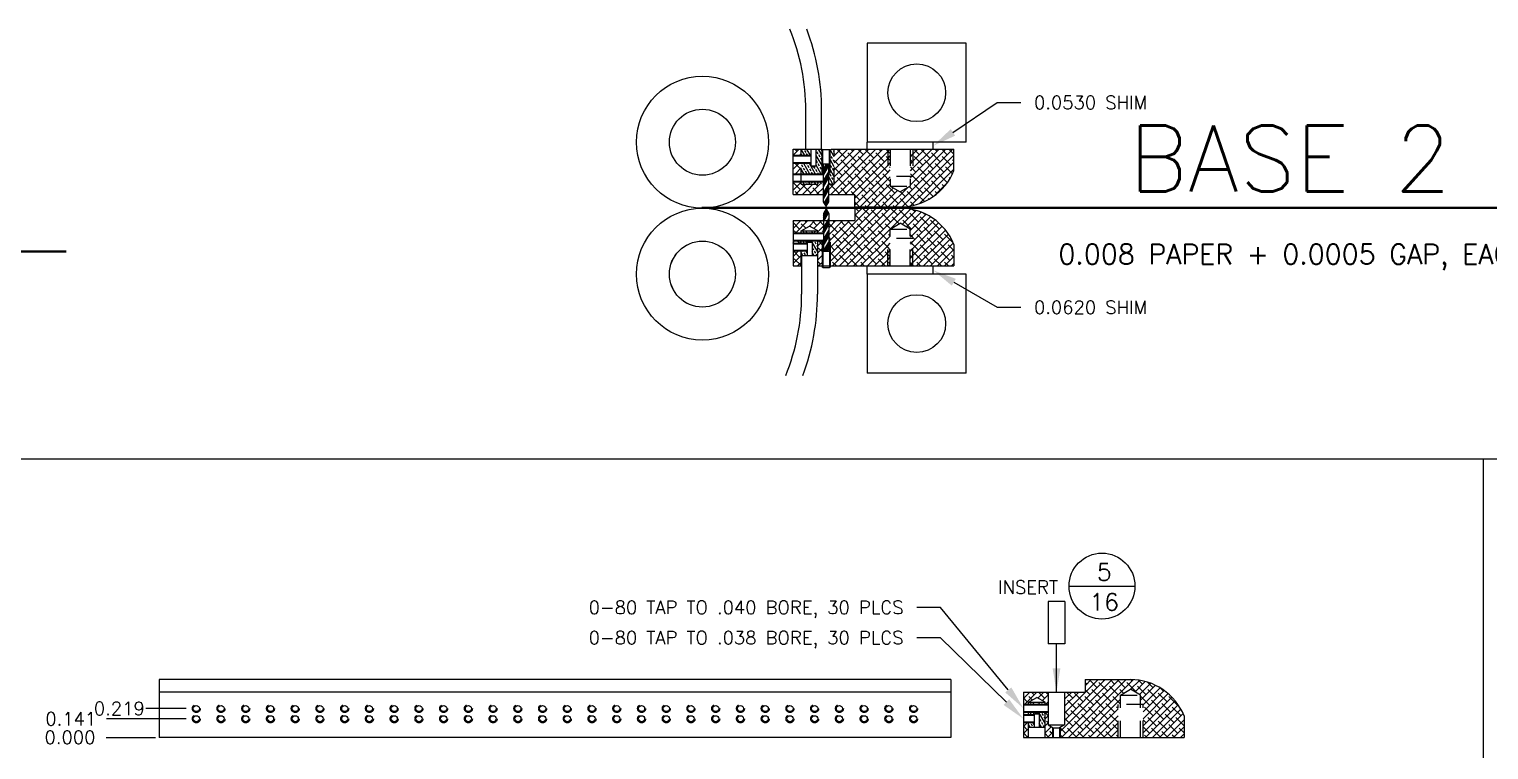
# Model space of a CAD drawing. Extents: x 0.7 to 34.2, y 0.4 to 25.3.
# Drawn here: x 12.99 to 24.05, y 19.81 to 25.28 of the extents above; entities that cross this region are included whole.
import ezdxf
from ezdxf.enums import TextEntityAlignment as Align

# ---------------------------------------------------------------- set-up
doc = ezdxf.new("R2010")
doc.units = 0
doc.header["$MEASUREMENT"] = 0
doc.linetypes.add('HIDDEN2', pattern=[0.1875, 0.125, -0.0625])
doc.layers.get('0').update_dxf_attribs({"linetype": 'CONTINUOUS'})
for name, color, linetype in [('BORDER', 5, 'CONTINUOUS'), ('DIM', 1, 'CONTINUOUS'), ('HATCH', 2, 'CONTINUOUS'), ('NFHIDDEN', 6, 'HIDDEN2'), ('OBJECT', 3, 'CONTINUOUS'), ('TEXT', 1, 'CONTINUOUS')]:
    doc.layers.add(name, color=color, linetype=linetype)
doc.styles.add('SIMPLEX', font='simplex')
doc.dimstyles.get("Standard").update_dxf_attribs({"dimtxt": 0.1, "dimasz": 0.18, "dimexe": 0.18, "dimexo": 0.0625, "dimgap": 0.1, "dimtad": 0, "dimtih": 1, "dimtoh": 1, "dimdec": 3, "dimzin": 0, "dimdsep": 46, "dimtxsty": 'STANDARD', "dimcen": 0.1, "dimclrd": 256, "dimclre": 256, "dimclrt": 256, "dimadec": 0, "dimazin": 0, "dimtfac": 0.8, "dimtofl": 0, "dimtmove": 2, "dimatfit": 3, "dimfxl": 1, "dimtolj": 1, "dimtzin": 0, "dimarcsym": 0})

# ---------------------------------------------------------------- blocks, each defined once
blk = doc.blocks.new('*X6')
at = {"color": 0}
for p, q in [((18.525, 28.138), (18.523, 28.143)), ((18.544, 28.143), (18.538, 28.153)), ((18.547, 28.138), (18.544, 28.143)), ((18.566, 28.143), (18.556, 28.16)), ((18.569, 28.138), (18.566, 28.143)), ((18.58, 28.156), (18.578, 28.16)), ((18.587, 28.143), (18.585, 28.148)), ((18.59, 28.138), (18.587, 28.143)), ((18.609, 28.143), (18.599, 28.16)), ((18.612, 28.138), (18.609, 28.143)), ((18.627, 28.15), (18.621, 28.16)), ((18.634, 28.138), (18.631, 28.142)), ((18.648, 28.151), (18.643, 28.16)), ((18.524, 28.065), (18.523, 28.068)), ((18.535, 27.972), (18.523, 27.993)), ((18.527, 28.06), (18.524, 28.065)), ((18.536, 28.083), (18.534, 28.086)), ((18.537, 28.005), (18.534, 28.01)), ((18.543, 28.07), (18.536, 28.083)), ((18.539, 28.002), (18.537, 28.005)), ((18.553, 27.978), (18.544, 27.994)), ((18.549, 28.06), (18.548, 28.062)), ((18.557, 28.083), (18.554, 28.088)), ((18.559, 28.005), (18.556, 28.01)), ((18.566, 28.068), (18.557, 28.083)), ((18.566, 27.993), (18.559, 28.005)), ((18.6, 28.083), (18.598, 28.088)), ((18.648, 28.001), (18.6, 28.083)), ((18.621, 27.972), (18.604, 28.002)), ((18.618, 28.015), (18.608, 28.032)), ((18.622, 28.083), (18.619, 28.088)), ((18.622, 28.083), (18.622, 28.083)), ((18.632, 27.991), (18.623, 28.007)), ((18.636, 28.059), (18.627, 28.075)), ((18.644, 28.083), (18.641, 28.088)), ((18.648, 28.039), (18.641, 28.05)), ((18.648, 28.076), (18.644, 28.083)), ((18.643, 27.972), (18.637, 27.983))]:
    blk.add_line(p, q, dxfattribs=at)
blk = doc.blocks.new('*X18')
at = {"color": 0}
for p, q in [((21.317, 20.203), (21.367, 20.253)), ((21.325, 20.158), (21.42, 20.253)), ((21.399, 20.232), (21.378, 20.253)), ((21.426, 20.207), (21.473, 20.253)), ((21.478, 20.206), (21.431, 20.253)), ((21.597, 19.953), (21.991, 20.347)), ((21.606, 19.909), (22.044, 20.347)), ((21.629, 20.038), (21.938, 20.347)), ((21.629, 20.092), (21.885, 20.347)), ((21.629, 20.145), (21.738, 20.253)), ((21.629, 20.198), (21.685, 20.253)), ((21.629, 20.251), (21.632, 20.253)), ((21.691, 20.206), (21.643, 20.253)), ((21.659, 19.909), (22.097, 20.347)), ((21.712, 19.909), (22.149, 20.346)), ((21.786, 20.301), (21.832, 20.347)), ((21.797, 20.312), (21.786, 20.322)), ((21.823, 20.232), (21.786, 20.269)), ((21.876, 20.285), (21.815, 20.347)), ((21.903, 20.206), (21.836, 20.272)), ((21.956, 20.259), (21.889, 20.325)), ((21.929, 20.338), (21.921, 20.347)), ((22.035, 20.232), (21.969, 20.298)), ((22.009, 20.312), (21.974, 20.347)), ((22.088, 20.285), (22.027, 20.347)), ((22.077, 20.244), (22.048, 20.272)), ((22.168, 20.259), (22.102, 20.325)), ((22.13, 20.274), (22.198, 20.341)), ((22.141, 20.338), (22.133, 20.347)), ((22.164, 20.254), (22.241, 20.332)), ((22.247, 20.232), (22.181, 20.298)), ((22.221, 20.312), (22.19, 20.342)), ((22.197, 20.235), (22.282, 20.319)), ((22.206, 20.19), (22.319, 20.304)), ((22.225, 20.156), (22.353, 20.285)), ((22.225, 20.103), (22.385, 20.264)), ((22.3, 20.285), (22.258, 20.327)), ((22.327, 20.206), (22.261, 20.272)), ((22.38, 20.259), (22.354, 20.285)), ((21.346, 20.179), (21.317, 20.208)), ((21.386, 20.192), (21.359, 20.219)), ((21.46, 20.187), (21.504, 20.232)), ((21.484, 20.158), (21.504, 20.179)), ((21.504, 20.233), (21.492, 20.245)), ((21.637, 20.153), (21.629, 20.161)), ((21.717, 20.126), (21.651, 20.192)), ((21.77, 20.179), (21.704, 20.245)), ((21.797, 20.1), (21.73, 20.166)), ((21.765, 19.909), (22.054, 20.198)), ((21.85, 20.153), (21.783, 20.219)), ((21.876, 20.073), (21.81, 20.139)), ((21.929, 20.126), (21.863, 20.192)), ((21.982, 20.179), (21.916, 20.245)), ((22.009, 20.1), (21.942, 20.166)), ((22.054, 20.161), (21.995, 20.219)), ((22.035, 20.127), (22.022, 20.139)), ((22.274, 20.153), (22.208, 20.219)), ((22.225, 20.05), (22.415, 20.241)), ((22.225, 19.997), (22.442, 20.215)), ((22.225, 19.944), (22.467, 20.187)), ((22.3, 20.073), (22.234, 20.139)), ((22.243, 19.909), (22.49, 20.157)), ((22.353, 20.126), (22.287, 20.192)), ((22.406, 20.179), (22.34, 20.245)), ((22.433, 20.1), (22.367, 20.166)), ((22.486, 20.153), (22.42, 20.219)), ((22.513, 20.073), (22.446, 20.139)), ((21.317, 20.097), (21.318, 20.098)), ((21.339, 20.08), (21.333, 20.086)), ((21.353, 20.08), (21.356, 20.083)), ((21.504, 20.073), (21.481, 20.097)), ((21.481, 20.049), (21.504, 20.073)), ((21.504, 20.02), (21.492, 20.033)), ((21.664, 20.073), (21.629, 20.108)), ((21.691, 19.993), (21.629, 20.054)), ((21.744, 20.046), (21.677, 20.113)), ((21.77, 19.967), (21.704, 20.033)), ((21.823, 20.02), (21.757, 20.086)), ((21.818, 19.909), (22.035, 20.125)), ((21.903, 19.993), (21.836, 20.06)), ((21.871, 19.909), (22.035, 20.072)), ((21.956, 20.046), (21.889, 20.113)), ((21.982, 19.967), (21.916, 20.033)), ((22.035, 20.021), (21.969, 20.086)), ((22.247, 20.02), (22.225, 20.043)), ((22.327, 19.993), (22.261, 20.06)), ((22.296, 19.909), (22.511, 20.124)), ((22.38, 20.046), (22.314, 20.113)), ((22.406, 19.967), (22.34, 20.033)), ((22.349, 19.909), (22.528, 20.089)), ((22.459, 20.02), (22.393, 20.086)), ((22.402, 19.909), (22.536, 20.043)), ((22.536, 19.997), (22.473, 20.06)), ((21.317, 19.991), (21.346, 20.02)), ((21.346, 19.967), (21.317, 19.996)), ((21.317, 19.938), (21.356, 19.977)), ((21.351, 19.909), (21.317, 19.943)), ((21.341, 19.909), (21.356, 19.924)), ((21.481, 19.996), (21.504, 20.02)), ((21.481, 19.943), (21.528, 19.99)), ((21.505, 19.914), (21.481, 19.938)), ((21.5, 19.909), (21.537, 19.946)), ((21.537, 19.935), (21.518, 19.954)), ((21.637, 19.94), (21.597, 19.981)), ((21.616, 19.909), (21.598, 19.927)), ((21.717, 19.914), (21.651, 19.98)), ((21.775, 19.909), (21.73, 19.954)), ((21.85, 19.94), (21.783, 20.007)), ((21.828, 19.909), (21.81, 19.927)), ((21.929, 19.914), (21.863, 19.98)), ((21.924, 19.909), (22.035, 20.019)), ((21.987, 19.909), (21.942, 19.954)), ((21.977, 19.909), (22.035, 19.966)), ((22.035, 19.967), (21.995, 20.007)), ((22.035, 19.914), (22.022, 19.927)), ((22.274, 19.94), (22.225, 19.99)), ((22.252, 19.909), (22.234, 19.927)), ((22.353, 19.914), (22.287, 19.98)), ((22.411, 19.909), (22.367, 19.954)), ((22.486, 19.94), (22.42, 20.007)), ((22.464, 19.909), (22.446, 19.927)), ((22.455, 19.909), (22.536, 19.99)), ((22.536, 19.944), (22.499, 19.98)), ((22.508, 19.909), (22.536, 19.937)), ((22.03, 19.909), (22.035, 19.913))]:
    blk.add_line(p, q, dxfattribs=at)
blk = doc.blocks.new('*X9')
at = {"color": 0}
for p, q in [((41.257, 12.089), (41.302, 12.134)), ((41.266, 12.086), (41.257, 12.094)), ((41.286, 12.118), (41.27, 12.134)), ((41.307, 12.086), (41.319, 12.098)), ((41.542, 11.79), (41.885, 12.134)), ((41.569, 11.871), (41.832, 12.134)), ((41.569, 11.924), (41.779, 12.134)), ((41.569, 11.977), (41.726, 12.134)), ((41.569, 12.03), (41.673, 12.134)), ((41.569, 12.083), (41.62, 12.134)), ((41.578, 12.092), (41.569, 12.1)), ((41.657, 12.065), (41.591, 12.131)), ((41.595, 11.79), (41.938, 12.134)), ((41.648, 11.79), (41.975, 12.117)), ((41.737, 12.038), (41.671, 12.105)), ((41.71, 12.118), (41.695, 12.134)), ((41.701, 11.79), (41.975, 12.064)), ((41.79, 12.092), (41.748, 12.134)), ((41.817, 12.012), (41.75, 12.078)), ((41.87, 12.065), (41.803, 12.131)), ((41.949, 12.038), (41.883, 12.105)), ((41.923, 12.118), (41.907, 12.134)), ((41.975, 12.119), (41.96, 12.134)), ((41.975, 12.066), (41.962, 12.078)), ((41.975, 12.117), (41.991, 12.134)), ((41.994, 12.1), (41.975, 12.119)), ((41.975, 12.064), (41.994, 12.083)), ((41.994, 12.047), (41.975, 12.066)), ((42.031, 11.696), (42.469, 12.134)), ((42.084, 11.697), (42.476, 12.088)), ((42.146, 12.129), (42.15, 12.134)), ((42.146, 11.864), (42.416, 12.134)), ((42.146, 12.076), (42.165, 12.095)), ((42.165, 12.095), (42.203, 12.134)), ((42.165, 12.042), (42.256, 12.134)), ((42.165, 11.989), (42.31, 12.134)), ((42.165, 11.936), (42.363, 12.134)), ((42.214, 12.092), (42.172, 12.134)), ((42.241, 12.012), (42.175, 12.078)), ((42.294, 12.065), (42.228, 12.131)), ((42.373, 12.038), (42.307, 12.105)), ((42.347, 12.118), (42.331, 12.134)), ((42.426, 12.092), (42.384, 12.134)), ((42.453, 12.012), (42.387, 12.078)), ((42.476, 12.095), (42.44, 12.131)), ((41.257, 11.983), (41.3, 12.026)), ((41.26, 11.985), (41.257, 11.988)), ((41.272, 11.945), (41.319, 11.992)), ((41.319, 11.979), (41.273, 12.025)), ((41.604, 12.012), (41.569, 12.047)), ((41.631, 11.932), (41.569, 11.994)), ((41.684, 11.985), (41.618, 12.052)), ((41.71, 11.906), (41.644, 11.972)), ((41.763, 11.959), (41.697, 12.025)), ((41.726, 11.762), (41.975, 12.011)), ((41.726, 11.709), (41.975, 11.958)), ((41.843, 11.932), (41.777, 11.999)), ((41.896, 11.985), (41.83, 12.052)), ((41.923, 11.906), (41.856, 11.972)), ((41.975, 11.96), (41.909, 12.025)), ((41.975, 12.011), (41.994, 12.03)), ((41.975, 11.958), (41.994, 11.977)), ((41.976, 11.959), (41.975, 11.96)), ((41.994, 11.994), (41.989, 11.999)), ((42.144, 11.703), (42.476, 12.035)), ((42.161, 12.038), (42.146, 12.054)), ((42.146, 12.023), (42.165, 12.042)), ((42.165, 11.982), (42.146, 12.001)), ((42.146, 11.97), (42.165, 11.989)), ((42.188, 11.959), (42.165, 11.982)), ((42.267, 11.932), (42.201, 11.999)), ((42.215, 11.721), (42.476, 11.982)), ((42.32, 11.985), (42.254, 12.052)), ((42.347, 11.906), (42.281, 11.972)), ((42.4, 11.959), (42.334, 12.025)), ((42.465, 11.947), (42.413, 11.999)), ((42.476, 12.042), (42.466, 12.052)), ((41.257, 11.824), (41.318, 11.885)), ((41.257, 11.877), (41.265, 11.885)), ((41.313, 11.826), (41.257, 11.882)), ((41.276, 11.79), (41.354, 11.868)), ((41.3, 11.945), (41.299, 11.946)), ((41.392, 11.8), (41.326, 11.866)), ((41.329, 11.79), (41.407, 11.868)), ((41.382, 11.79), (41.46, 11.868)), ((41.455, 11.79), (41.406, 11.84)), ((41.445, 11.853), (41.43, 11.868)), ((41.435, 11.79), (41.487, 11.841)), ((41.487, 11.864), (41.483, 11.868)), ((41.527, 11.828), (41.566, 11.868)), ((41.604, 11.8), (41.538, 11.866)), ((41.578, 11.879), (41.569, 11.888)), ((41.657, 11.853), (41.591, 11.919)), ((41.667, 11.79), (41.618, 11.84)), ((41.737, 11.826), (41.671, 11.893)), ((41.79, 11.879), (41.724, 11.946)), ((41.817, 11.8), (41.75, 11.866)), ((41.766, 11.696), (41.994, 11.924)), ((41.87, 11.853), (41.803, 11.919)), ((41.819, 11.696), (41.994, 11.871)), ((41.896, 11.773), (41.83, 11.84)), ((41.872, 11.696), (42.017, 11.841)), ((41.949, 11.826), (41.883, 11.893)), ((41.994, 11.888), (41.936, 11.946)), ((42.029, 11.8), (41.962, 11.866)), ((41.978, 11.696), (42.124, 11.842)), ((42.161, 11.826), (42.138, 11.85)), ((42.146, 11.917), (42.154, 11.926)), ((42.165, 11.929), (42.148, 11.946)), ((42.154, 11.926), (42.165, 11.936)), ((42.214, 11.879), (42.165, 11.929)), ((42.241, 11.8), (42.175, 11.866)), ((42.294, 11.853), (42.228, 11.919)), ((42.319, 11.775), (42.254, 11.84)), ((42.373, 11.826), (42.307, 11.893)), ((42.327, 11.78), (42.423, 11.876)), ((42.426, 11.88), (42.36, 11.946)), ((42.403, 11.85), (42.387, 11.866)), ((42.447, 11.912), (42.44, 11.919)), ((41.296, 11.79), (41.273, 11.813)), ((41.487, 11.811), (41.485, 11.813)), ((41.72, 11.79), (41.697, 11.813)), ((41.763, 11.747), (41.726, 11.785)), ((41.761, 11.696), (41.726, 11.732)), ((41.843, 11.72), (41.777, 11.787)), ((41.92, 11.696), (41.856, 11.76)), ((41.976, 11.747), (41.909, 11.813)), ((41.925, 11.696), (42.051, 11.822)), ((41.973, 11.696), (41.936, 11.734)), ((42.055, 11.72), (41.989, 11.787)), ((42.128, 11.7), (42.068, 11.76)), ((42.108, 11.773), (42.07, 11.811)), ((42.188, 11.747), (42.121, 11.813)), ((42.173, 11.709), (42.148, 11.734)), ((42.252, 11.736), (42.201, 11.787)), ((42.287, 11.754), (42.281, 11.76)), ((42.349, 11.797), (42.334, 11.813)), ((41.814, 11.696), (41.803, 11.707)), ((42.026, 11.696), (42.015, 11.707))]:
    blk.add_line(p, q, dxfattribs=at)
blk = doc.blocks.new('*X8')
at = {"color": 0}
for p, q in [((41.347, 12.086), (41.319, 12.133)), ((41.322, 12.09), (41.319, 12.095)), ((41.341, 12.133), (41.34, 12.134)), ((41.355, 12.109), (41.345, 12.125)), ((41.368, 12.086), (41.359, 12.101)), ((41.39, 12.086), (41.362, 12.134)), ((41.387, 12.128), (41.384, 12.134)), ((41.394, 12.116), (41.392, 12.12)), ((41.434, 12.122), (41.432, 12.125)), ((41.477, 12.01), (41.432, 12.087)), ((41.448, 12.098), (41.438, 12.114)), ((41.477, 12.085), (41.449, 12.134)), ((41.462, 12.073), (41.452, 12.09)), ((41.476, 12.049), (41.467, 12.065)), ((41.477, 12.122), (41.471, 12.133)), ((41.569, 12.075), (41.537, 12.131)), ((41.541, 12.087), (41.537, 12.093)), ((41.555, 12.062), (41.546, 12.078)), ((41.559, 12.13), (41.557, 12.134)), ((41.569, 12.112), (41.564, 12.122)), ((41.341, 11.945), (41.319, 11.983)), ((41.332, 11.998), (41.323, 12.015)), ((41.346, 11.974), (41.337, 11.99)), ((41.384, 11.945), (41.338, 12.026)), ((41.36, 11.95), (41.351, 11.966)), ((41.364, 12.017), (41.36, 12.026)), ((41.378, 11.993), (41.369, 12.009)), ((41.428, 11.945), (41.381, 12.026)), ((41.393, 11.969), (41.383, 11.985)), ((41.406, 11.945), (41.397, 11.96)), ((41.425, 11.987), (41.418, 12)), ((41.439, 11.963), (41.43, 11.979)), ((41.471, 11.945), (41.432, 12.012)), ((41.443, 12.03), (41.434, 12.047)), ((41.449, 11.945), (41.444, 11.955)), ((41.458, 12.006), (41.448, 12.022)), ((41.472, 11.982), (41.462, 11.998)), ((41.477, 11.972), (41.476, 11.974)), ((41.569, 12), (41.537, 12.056)), ((41.569, 11.925), (41.537, 11.981)), ((41.551, 11.995), (41.541, 12.011)), ((41.565, 11.97), (41.555, 11.987)), ((41.569, 12.038), (41.56, 12.054)), ((41.569, 11.962), (41.569, 11.962)), ((41.32, 11.945), (41.319, 11.945)), ((41.321, 11.868), (41.319, 11.87)), ((41.342, 11.868), (41.333, 11.885)), ((41.356, 11.882), (41.354, 11.885)), ((41.364, 11.868), (41.36, 11.874)), ((41.386, 11.868), (41.376, 11.885)), ((41.402, 11.877), (41.397, 11.885)), ((41.407, 11.868), (41.407, 11.869)), ((41.429, 11.868), (41.419, 11.885)), ((41.449, 11.871), (41.441, 11.885)), ((41.472, 11.868), (41.462, 11.885)), ((41.487, 11.88), (41.486, 11.882)), ((41.559, 11.868), (41.527, 11.923)), ((41.528, 11.884), (41.527, 11.886)), ((41.537, 11.868), (41.533, 11.876)), ((41.546, 11.927), (41.537, 11.944)), ((41.56, 11.903), (41.551, 11.919)), ((41.569, 11.887), (41.565, 11.895))]:
    blk.add_line(p, q, dxfattribs=at)
blk = doc.blocks.new('*X1')
at = {"color": 0}
for p, q in [((41.487, 12.457), (41.509, 12.495)), ((41.487, 12.442), (41.518, 12.495)), ((41.487, 12.427), (41.526, 12.495)), ((41.487, 12.412), (41.527, 12.482)), ((41.487, 12.367), (41.527, 12.437)), ((41.487, 12.352), (41.527, 12.422)), ((41.487, 12.337), (41.527, 12.407)), ((41.487, 12.322), (41.527, 12.392)), ((41.487, 12.277), (41.527, 12.347)), ((41.487, 12.262), (41.527, 12.332)), ((41.487, 12.247), (41.527, 12.317)), ((41.487, 12.232), (41.527, 12.302)), ((41.493, 12.199), (41.527, 12.257)), ((41.498, 12.191), (41.527, 12.242)), ((41.502, 12.184), (41.527, 12.227)), ((41.506, 12.176), (41.527, 12.212))]:
    blk.add_line(p, q, dxfattribs=at)
blk = doc.blocks.new('*X7')
at = {"color": 0}
for p, q in [((18.74, 30.991), (19.144, 31.394)), ((18.74, 31.044), (19.091, 31.394)), ((18.74, 31.097), (19.038, 31.394)), ((18.759, 30.957), (19.197, 31.394)), ((18.812, 30.957), (19.25, 31.394)), ((18.865, 30.957), (19.302, 31.393)), ((18.929, 31.339), (18.985, 31.394)), ((18.929, 31.392), (18.932, 31.394)), ((18.986, 31.289), (18.929, 31.346)), ((18.959, 31.369), (18.934, 31.394)), ((19.039, 31.343), (18.987, 31.394)), ((19.065, 31.263), (18.999, 31.329)), ((19.118, 31.316), (19.052, 31.382)), ((19.198, 31.289), (19.132, 31.356)), ((19.171, 31.369), (19.146, 31.394)), ((19.198, 31.237), (19.349, 31.388)), ((19.251, 31.343), (19.199, 31.394)), ((19.265, 31.275), (19.211, 31.329)), ((19.331, 31.316), (19.264, 31.382)), ((19.286, 31.272), (19.392, 31.378)), ((19.32, 31.253), (19.432, 31.364)), ((19.41, 31.289), (19.344, 31.356)), ((19.349, 31.228), (19.469, 31.348)), ((19.349, 31.175), (19.503, 31.329)), ((19.384, 31.369), (19.369, 31.383)), ((19.49, 31.263), (19.423, 31.329)), ((19.463, 31.343), (19.448, 31.358)), ((18.46, 31.241), (18.52, 31.301)), ((18.46, 31.294), (18.467, 31.301)), ((18.509, 31.236), (18.46, 31.285)), ((18.486, 31.206), (18.469, 31.223)), ((18.473, 31.201), (18.478, 31.206)), ((18.478, 31.206), (18.573, 31.301)), ((18.491, 31.201), (18.486, 31.206)), ((18.556, 31.242), (18.522, 31.276)), ((18.562, 31.289), (18.551, 31.301)), ((18.582, 31.257), (18.626, 31.301)), ((18.602, 31.249), (18.601, 31.25)), ((18.641, 31.263), (18.604, 31.301)), ((18.618, 31.24), (18.679, 31.301)), ((18.648, 31.216), (18.69, 31.259)), ((18.651, 31.201), (18.648, 31.203)), ((18.69, 31.267), (18.657, 31.301)), ((18.69, 31.214), (18.681, 31.223)), ((18.685, 31.201), (18.69, 31.206)), ((18.69, 31.206), (18.69, 31.206)), ((18.73, 31.193), (18.838, 31.301)), ((18.73, 31.246), (18.785, 31.301)), ((18.73, 31.299), (18.732, 31.301)), ((18.732, 31.141), (18.891, 31.301)), ((18.8, 31.21), (18.734, 31.276)), ((18.774, 31.289), (18.763, 31.301)), ((18.88, 31.183), (18.813, 31.25)), ((18.853, 31.263), (18.816, 31.301)), ((18.933, 31.236), (18.869, 31.301)), ((18.959, 31.157), (18.893, 31.223)), ((18.918, 30.957), (19.197, 31.235)), ((19.012, 31.21), (18.946, 31.276)), ((19.092, 31.183), (19.026, 31.25)), ((19.145, 31.236), (19.079, 31.303)), ((19.171, 31.157), (19.105, 31.223)), ((19.198, 31.237), (19.158, 31.276)), ((19.357, 31.236), (19.291, 31.303)), ((19.368, 31.141), (19.534, 31.307)), ((19.368, 31.088), (19.563, 31.284)), ((19.368, 31.035), (19.59, 31.258)), ((19.368, 30.982), (19.615, 31.229)), ((19.437, 31.21), (19.37, 31.276)), ((19.516, 31.183), (19.45, 31.25)), ((19.569, 31.236), (19.503, 31.303)), ((19.596, 31.157), (19.529, 31.223)), ((18.46, 31.135), (18.471, 31.146)), ((18.463, 31.123), (18.46, 31.126)), ((18.471, 31.146), (18.476, 31.151)), ((18.511, 31.128), (18.495, 31.144)), ((18.501, 31.123), (18.506, 31.128)), ((18.506, 31.128), (18.523, 31.144)), ((18.516, 31.123), (18.511, 31.128)), ((18.648, 31.11), (18.683, 31.146)), ((18.648, 31.057), (18.68, 31.09)), ((18.68, 31.118), (18.652, 31.146)), ((18.68, 31.065), (18.654, 31.091)), ((18.685, 31.113), (18.68, 31.118)), ((18.68, 31.09), (18.685, 31.095)), ((18.747, 31.157), (18.73, 31.174)), ((18.74, 31.111), (18.735, 31.116)), ((18.735, 31.092), (18.74, 31.097)), ((18.774, 31.077), (18.74, 31.111)), ((18.827, 31.13), (18.76, 31.197)), ((18.853, 31.051), (18.787, 31.117)), ((18.906, 31.104), (18.84, 31.17)), ((18.933, 31.024), (18.866, 31.091)), ((18.986, 31.077), (18.92, 31.144)), ((18.971, 30.957), (19.178, 31.163)), ((19.039, 31.13), (18.973, 31.197)), ((19.065, 31.051), (18.999, 31.117)), ((19.024, 30.957), (19.178, 31.11)), ((19.118, 31.104), (19.052, 31.17)), ((19.145, 31.024), (19.079, 31.091)), ((19.178, 31.098), (19.132, 31.144)), ((19.178, 31.163), (19.179, 31.165)), ((19.178, 31.11), (19.197, 31.129)), ((19.197, 31.079), (19.178, 31.098)), ((19.179, 31.165), (19.197, 31.182)), ((19.197, 31.185), (19.185, 31.197)), ((19.384, 31.157), (19.349, 31.192)), ((19.349, 31.122), (19.368, 31.141)), ((19.368, 31.12), (19.349, 31.139)), ((19.41, 31.077), (19.368, 31.12)), ((19.396, 30.957), (19.637, 31.198)), ((19.463, 31.13), (19.397, 31.197)), ((19.49, 31.051), (19.423, 31.117)), ((19.449, 30.957), (19.657, 31.165)), ((19.543, 31.104), (19.476, 31.17)), ((19.502, 30.957), (19.674, 31.13)), ((19.569, 31.024), (19.503, 31.091)), ((19.622, 31.077), (19.556, 31.144)), ((19.673, 31.132), (19.609, 31.197)), ((19.679, 31.074), (19.635, 31.117)), ((18.465, 31.068), (18.46, 31.073)), ((18.46, 31.029), (18.499, 31.068)), ((18.46, 30.976), (18.523, 31.038)), ((18.509, 31.024), (18.465, 31.068)), ((18.523, 30.957), (18.469, 31.011)), ((18.494, 30.957), (18.523, 30.985)), ((18.499, 31.068), (18.504, 31.073)), ((18.523, 31.063), (18.522, 31.064)), ((18.648, 31.004), (18.68, 31.037)), ((18.668, 30.971), (18.648, 30.991)), ((18.653, 30.957), (18.68, 30.984)), ((18.685, 31.06), (18.68, 31.065)), ((18.68, 31.037), (18.685, 31.042)), ((18.68, 30.984), (18.685, 30.989)), ((18.685, 31.007), (18.681, 31.011)), ((18.74, 31.058), (18.735, 31.063)), ((18.735, 31.039), (18.74, 31.044)), ((18.735, 30.986), (18.74, 30.991)), ((18.8, 30.998), (18.74, 31.058)), ((18.788, 30.957), (18.76, 30.985)), ((18.88, 30.971), (18.813, 31.038)), ((18.947, 30.957), (18.893, 31.011)), ((19.012, 30.998), (18.946, 31.064)), ((19, 30.957), (18.973, 30.985)), ((19.092, 30.971), (19.026, 31.038)), ((19.077, 30.957), (19.178, 31.057)), ((19.159, 30.957), (19.105, 31.011)), ((19.13, 30.957), (19.178, 31.004)), ((19.178, 31.044), (19.158, 31.064)), ((19.178, 31.057), (19.197, 31.076)), ((19.197, 31.025), (19.178, 31.044)), ((19.178, 31.004), (19.197, 31.023)), ((19.197, 30.972), (19.185, 30.985)), ((19.349, 31.069), (19.368, 31.088)), ((19.349, 31.016), (19.368, 31.035)), ((19.357, 31.024), (19.349, 31.033)), ((19.349, 30.963), (19.368, 30.982)), ((19.368, 30.961), (19.349, 30.98)), ((19.437, 30.998), (19.37, 31.064)), ((19.425, 30.957), (19.397, 30.985)), ((19.516, 30.971), (19.45, 31.038)), ((19.584, 30.957), (19.529, 31.011)), ((19.555, 30.957), (19.679, 31.081)), ((19.649, 30.998), (19.582, 31.064)), ((19.608, 30.957), (19.679, 31.028)), ((19.637, 30.957), (19.609, 30.985)), ((19.679, 31.021), (19.662, 31.038)), ((18.735, 30.957), (18.735, 30.957)), ((18.841, 30.957), (18.84, 30.958)), ((19.053, 30.957), (19.052, 30.958)), ((19.183, 30.957), (19.197, 30.97)), ((19.372, 30.957), (19.368, 30.961)), ((19.478, 30.957), (19.476, 30.958)), ((19.661, 30.957), (19.679, 30.975))]:
    blk.add_line(p, q, dxfattribs=at)
blk = doc.blocks.new('*X2')
at = {"color": 0}
for p, q in [((41.487, 12.097), (41.512, 12.141)), ((41.487, 12.082), (41.516, 12.134)), ((41.487, 12.067), (41.521, 12.126)), ((41.487, 12.052), (41.525, 12.119)), ((41.487, 12.007), (41.527, 12.077)), ((41.487, 11.992), (41.527, 12.062)), ((41.487, 11.977), (41.527, 12.047)), ((41.487, 11.962), (41.527, 12.032)), ((41.487, 11.917), (41.527, 11.987)), ((41.487, 11.902), (41.527, 11.972)), ((41.487, 11.887), (41.527, 11.957)), ((41.487, 11.872), (41.527, 11.942)), ((41.488, 11.83), (41.527, 11.897)), ((41.497, 11.83), (41.527, 11.882)), ((41.506, 11.83), (41.527, 11.867)), ((41.514, 11.83), (41.527, 11.852))]:
    blk.add_line(p, q, dxfattribs=at)

msp = doc.modelspace()

# ---------------------------------------------------------------- linework, layer by layer
at = {"layer": 'BORDER'}
for p, q in [((34.1643, 22.0188), (1.1643, 22.0188)), ((24.007, 22.0188), (24.007, 1.0188))]:
    msp.add_line(p, q, dxfattribs=at)
at = {"layer": 'DIM'}
for p, q in [((18.9973, 24.1886), (18.9973, 24.3683)), ((19.0023, 24.3655), (18.9973, 24.3626)), ((19.0023, 24.3655), (19.0523, 24.3655)), ((19.0523, 24.3655), (19.0573, 24.3626)), ((19.0573, 24.1886), (19.0573, 24.3683)), ((18.9146, 24.3202), (18.7773, 24.3202)), ((18.9146, 24.3152), (18.7773, 24.3152)), ((18.9146, 24.2652), (18.7773, 24.2652)), ((18.9146, 24.2602), (18.7773, 24.2602)), ((19.0023, 24.2562), (18.9973, 24.259)), ((19.0023, 24.2562), (19.0523, 24.2562)), ((19.0073, 23.9704), (19.0073, 24.2562)), ((19.0473, 23.9704), (19.0473, 24.2562)), ((19.0523, 24.2562), (19.0573, 24.259)), ((19.0073, 24.1796), (18.7773, 24.1796)), ((19.0073, 24.1196), (18.7773, 24.1196)), ((19.0023, 24.1857), (18.9973, 24.1886)), ((19.0523, 24.1857), (19.0573, 24.1886)), ((18.0857, 23.9293), (28.1898, 23.9293)), ((18.0857, 23.9213), (28.1898, 23.9213)), ((18.6033, 23.9213), (19.9826, 23.9213)), ((19.0273, 23.9358), (19.0073, 23.9704)), ((19.0273, 23.9358), (19.0073, 23.9704)), ((19.0273, 23.9158), (19.0073, 23.8812)), ((19.0273, 23.9158), (19.0073, 23.8812)), ((19.0273, 23.9358), (19.0473, 23.9704)), ((19.0273, 23.9358), (19.0473, 23.9704)), ((19.0273, 23.9158), (19.0473, 23.8812)), ((19.0273, 23.9158), (19.0473, 23.8812)), ((19.0073, 23.8812), (19.0073, 23.5955)), ((19.0473, 23.8812), (19.0473, 23.5955)), ((19.0073, 23.7321), (18.7773, 23.7321)), ((3.1633, 23.597), (13.2674, 23.597)), ((3.1633, 23.589), (13.2674, 23.589)), ((19.0073, 23.6721), (18.7773, 23.6721)), ((18.8833, 23.6541), (18.7773, 23.6541)), ((18.8833, 23.5941), (18.7773, 23.5941)), ((19.0023, 23.6659), (18.9973, 23.6631)), ((18.9973, 23.6631), (18.9973, 23.4734)), ((19.0023, 23.5955), (18.9973, 23.5926)), ((19.0023, 23.5955), (19.0023, 23.4705)), ((19.0023, 23.5955), (19.0523, 23.5955)), ((19.0523, 23.6659), (19.0573, 23.6631)), ((19.0523, 23.5955), (19.0523, 23.4705)), ((19.0523, 23.5955), (19.0573, 23.5926)), ((19.0573, 23.6631), (19.0573, 23.4734)), ((19.0023, 23.4705), (18.9973, 23.4734)), ((19.0023, 23.4705), (19.0523, 23.4705)), ((19.0523, 23.4705), (19.0573, 23.4734)), ((20.7103, 20.1579), (20.5228, 20.1579)), ((14.1761, 20.0499), (13.5727, 20.0499)), ((14.1761, 20.1279), (13.872, 20.1279)), ((20.7103, 20.0979), (20.5228, 20.0979)), ((20.6054, 20.0799), (20.5228, 20.0799)), ((20.6054, 20.0199), (20.5228, 20.0199)), ((20.7428, 19.9842), (20.7428, 19.9092)), ((20.8028, 19.9842), (20.8028, 19.9092)), ((13.57, 19.9092), (13.9446, 19.9092)), ((13.57, 19.9092), (13.9446, 19.9092))]:
    msp.add_line(p, q, dxfattribs=at)
for centre in [(19.715, 24.7963), (19.715, 23.0463)]:
    msp.add_circle(centre, 0.2188, dxfattribs=at)
at = {"layer": 'HATCH'}
for p, q in [((18.8736, 24.3683), (18.8736, 24.6611)), ((18.9936, 24.3683), (18.9936, 24.6611)), ((18.8736, 24.3683), (18.9936, 24.3683)), ((18.9146, 24.2433), (18.9146, 24.3683)), ((18.9526, 24.2433), (18.9526, 24.3683)), ((18.9146, 24.2433), (18.9336, 24.2323)), ((18.9146, 24.2433), (18.9526, 24.2433)), ((18.9526, 24.2433), (18.9336, 24.2323)), ((18.8833, 23.6642), (18.9023, 23.6752)), ((18.8833, 23.6642), (18.8833, 23.5613)), ((18.8833, 23.6642), (18.9213, 23.6642)), ((18.9213, 23.6642), (18.9023, 23.6752)), ((18.9213, 23.6642), (18.9213, 23.5613)), ((18.8423, 23.5613), (18.8423, 23.2685)), ((18.8423, 23.5613), (18.9623, 23.5613)), ((18.9623, 23.5613), (18.9623, 23.2685))]:
    msp.add_line(p, q, dxfattribs=at)
for centre, radius, start, end in [((17.2387, 24.6616), 1.6349, 0, 22.15632), ((17.2387, 24.6616), 1.7549, 0, 20.5697), ((17.2074, 23.2685), 1.6349, 337.84368, 0), ((17.2074, 23.2685), 1.7549, 339.4303, 0)]:
    msp.add_arc(centre, radius, start, end, dxfattribs=at)
at = {"layer": 'NFHIDDEN'}
for p, q in [((18.8398, 24.1026), (18.8398, 24.3683)), ((18.8398, 24.3683), (19.0898, 24.3683)), ((19.0898, 24.1026), (19.0898, 24.3683)), ((19.495, 24.3683), (19.495, 24.1602)), ((19.514, 24.3683), (19.514, 24.0891)), ((19.666, 24.3683), (19.666, 24.0891)), ((19.685, 24.3683), (19.685, 24.1602)), ((19.685, 24.1602), (19.495, 24.1602)), ((18.8398, 24.1026), (19.0073, 24.1026)), ((19.0473, 24.1026), (19.0898, 24.1026)), ((19.514, 24.0891), (19.666, 24.0891)), ((19.514, 24.0891), (19.59, 24.0452)), ((19.666, 24.0891), (19.59, 24.0452)), ((19.514, 23.7625), (19.59, 23.8064)), ((19.666, 23.7625), (19.59, 23.8064)), ((19.685, 23.692), (19.495, 23.692)), ((19.495, 23.4838), (19.495, 23.692)), ((19.514, 23.763), (19.666, 23.763)), ((19.514, 23.4838), (19.514, 23.763)), ((19.666, 23.4838), (19.666, 23.763)), ((19.685, 23.4838), (19.685, 23.692)), ((21.2595, 20.2302), (21.3355, 20.2741)), ((21.4115, 20.2302), (21.3355, 20.2741)), ((21.4305, 20.1592), (21.2405, 20.1592)), ((21.2405, 19.9092), (21.2405, 20.1592)), ((21.2595, 20.2302), (21.4115, 20.2302)), ((21.2595, 19.9092), (21.2595, 20.2302)), ((21.4115, 19.9092), (21.4115, 20.2302)), ((21.4305, 19.9092), (21.4305, 20.1592))]:
    msp.add_line(p, q, dxfattribs=at)
for centre in [(14.2538, 20.1279), (14.4413, 20.1279), (14.6288, 20.1279), (14.8163, 20.1279), (15.0038, 20.1279), (15.1913, 20.1279), (15.3788, 20.1279), (15.5663, 20.1279), (15.7538, 20.1279), (15.9413, 20.1279), (16.1288, 20.1279), (16.3163, 20.1279), (16.5038, 20.1279), (16.6913, 20.1279), (16.8788, 20.1279), (17.0663, 20.1279), (17.2538, 20.1279), (17.4413, 20.1279), (17.6288, 20.1279), (17.8163, 20.1279), (18.0038, 20.1279), (18.1913, 20.1279), (18.3788, 20.1279), (18.5663, 20.1279), (18.7538, 20.1279), (18.9413, 20.1279), (19.1288, 20.1279), (19.3163, 20.1279), (19.5038, 20.1279), (19.6913, 20.1279), (14.2538, 20.0499), (14.4413, 20.0499), (14.6288, 20.0499), (14.8163, 20.0499), (15.0038, 20.0499), (15.1913, 20.0499), (15.3788, 20.0499), (15.5663, 20.0499), (15.7538, 20.0499), (15.9413, 20.0499), (16.1288, 20.0499), (16.3163, 20.0499), (16.5038, 20.0499), (16.6913, 20.0499), (16.8788, 20.0499), (17.0663, 20.0499), (17.2538, 20.0499), (17.4413, 20.0499), (17.6288, 20.0499), (17.8163, 20.0499), (18.0038, 20.0499), (18.1913, 20.0499), (18.3788, 20.0499), (18.5663, 20.0499), (18.7538, 20.0499), (18.9413, 20.0499), (19.1288, 20.0499), (19.3163, 20.0499), (19.5038, 20.0499), (19.6913, 20.0499)]:
    msp.add_circle(centre, 0.03, dxfattribs=at)
at = {"layer": 'OBJECT'}
for p, q in [((20.09, 25.1713), (19.34, 25.1713)), ((19.34, 25.1713), (19.34, 24.4213)), ((20.09, 24.4213), (20.09, 25.1713)), ((18.7773, 24.0246), (18.7773, 24.3683)), ((18.7773, 24.3683), (18.8398, 24.3683)), ((19.0023, 24.1857), (19.0023, 24.3683)), ((19.0523, 24.1857), (19.0523, 24.3683)), ((19.0898, 24.3683), (19.9961, 24.3683)), ((20.09, 24.4213), (19.34, 24.4213)), ((19.34, 24.3683), (19.34, 24.4208)), ((19.84, 24.3683), (19.84, 24.4208)), ((19.9961, 24.2059), (19.9961, 24.3683)), ((19.0073, 24.1746), (18.7773, 24.1746)), ((19.0073, 24.1246), (18.7773, 24.1246)), ((19.0073, 24.1857), (19.0023, 24.1857)), ((19.0023, 24.1857), (19.0073, 24.1828)), ((19.0073, 24.0246), (19.0073, 24.1828)), ((19.0473, 24.1828), (19.0523, 24.1857)), ((19.0523, 24.1857), (19.0473, 24.1857)), ((19.0473, 24.0246), (19.0473, 24.1828)), ((18.7773, 24.0246), (19.0073, 24.0246)), ((19.0473, 24.0246), (19.2461, 24.0246)), ((19.2461, 23.9308), (19.2461, 24.0246)), ((19.2461, 23.9308), (19.5898, 23.9308)), ((19.2461, 23.9208), (19.2461, 23.8271)), ((19.2461, 23.9208), (19.5898, 23.9208)), ((18.7773, 23.8271), (18.7773, 23.4833)), ((18.7773, 23.8271), (19.2461, 23.8271)), ((19.0073, 23.8271), (19.0073, 23.6688)), ((19.0473, 23.8271), (19.0473, 23.6688)), ((19.0073, 23.7271), (18.7773, 23.7271)), ((19.0073, 23.6771), (18.7773, 23.6771)), ((18.8398, 23.7491), (18.9023, 23.7851)), ((18.8398, 23.7271), (18.8398, 23.7491)), ((18.8398, 23.7491), (18.9648, 23.7491)), ((18.8398, 23.6491), (18.8398, 23.6771)), ((18.9648, 23.7491), (18.9023, 23.7851)), ((18.9648, 23.7271), (18.9648, 23.7491)), ((18.9648, 23.4833), (18.9648, 23.6771)), ((18.8833, 23.6491), (18.7773, 23.6491)), ((18.8833, 23.5991), (18.7773, 23.5991)), ((18.8398, 23.4833), (18.8398, 23.5991)), ((18.8833, 23.6617), (18.8833, 23.5613)), ((18.9213, 23.6617), (18.9213, 23.5613)), ((19.0023, 23.6659), (19.0073, 23.6688)), ((19.0023, 23.6659), (19.0023, 23.4833)), ((19.0473, 23.6688), (19.0523, 23.6659)), ((19.0523, 23.6659), (19.0523, 23.4833)), ((19.9961, 23.6462), (19.9961, 23.4838)), ((18.7773, 23.4833), (18.8423, 23.4833)), ((18.8398, 23.5613), (18.9648, 23.5613)), ((18.9623, 23.4833), (19.9961, 23.4833)), ((19.34, 23.4213), (19.34, 23.4833)), ((19.84, 23.4213), (19.84, 23.4833)), ((19.34, 23.4213), (19.34, 22.6713)), ((20.09, 23.4213), (19.34, 23.4213)), ((20.09, 22.6713), (20.09, 23.4213)), ((20.09, 22.6713), (19.34, 22.6713)), ((20.8366, 20.9388), (20.7116, 20.9388)), ((20.7116, 20.9388), (20.7116, 20.6188)), ((20.8366, 20.9388), (20.8366, 20.6188)), ((20.8366, 20.6188), (20.7116, 20.6188)), ((19.972, 20.3467), (13.972, 20.3467)), ((13.972, 20.3467), (13.972, 19.9092)), ((19.972, 20.2529), (13.972, 20.2529)), ((19.972, 20.3467), (19.972, 19.9092)), ((20.5228, 20.2529), (20.9916, 20.2529)), ((20.5228, 20.2529), (20.5228, 19.9092)), ((20.7103, 20.2529), (20.7103, 20.0029)), ((20.8353, 20.2529), (20.8353, 20.0029)), ((20.9916, 20.3467), (21.3353, 20.3467)), ((20.9916, 20.3467), (20.9916, 20.2529)), ((20.7103, 20.1529), (20.5228, 20.1529)), ((20.5619, 20.1749), (20.6244, 20.211)), ((20.5619, 20.1529), (20.5619, 20.1749)), ((20.5619, 20.1749), (20.6869, 20.1749)), ((20.6869, 20.1749), (20.6244, 20.211)), ((20.6869, 20.1529), (20.6869, 20.1749)), ((20.7103, 20.1029), (20.5228, 20.1029)), ((20.6054, 20.0749), (20.5228, 20.0749)), ((20.5619, 20.0749), (20.5619, 20.1029)), ((20.6054, 20.0876), (20.6244, 20.0986)), ((20.6054, 20.0876), (20.6434, 20.0876)), ((20.6054, 20.0876), (20.6054, 19.9872)), ((20.6434, 20.0876), (20.6244, 20.0986)), ((20.6434, 20.0876), (20.6434, 19.9872)), ((20.6869, 19.9092), (20.6869, 20.1029)), ((21.7416, 20.0716), (21.7416, 19.9092)), ((20.6054, 20.0249), (20.5228, 20.0249)), ((20.5619, 19.9092), (20.5619, 20.0249)), ((20.5619, 19.9872), (20.6869, 19.9872)), ((20.7103, 20.0029), (20.8353, 20.0029)), ((20.7103, 20.0029), (20.7478, 19.9813)), ((20.7478, 19.9813), (20.7478, 19.9092)), ((20.7478, 19.9813), (20.7978, 19.9813)), ((20.8353, 20.0029), (20.7978, 19.9813)), ((20.7978, 19.9813), (20.7978, 19.9092)), ((19.972, 19.9092), (13.972, 19.9092)), ((20.5228, 19.9092), (21.7416, 19.9092))]:
    msp.add_line(p, q, dxfattribs=at)
for centre, radius in [((18.0898, 24.4213), 0.5), ((18.0898, 24.4213), 0.25), ((18.0898, 23.4213), 0.5), ((18.0898, 23.4213), 0.2501), ((18.09, 23.4213), 0.25), ((14.2538, 20.1279), 0.0232), ((14.4413, 20.1279), 0.0232), ((14.6288, 20.1279), 0.0232), ((14.8163, 20.1279), 0.0232), ((15.0038, 20.1279), 0.0232), ((15.1913, 20.1279), 0.0232), ((15.3788, 20.1279), 0.0232), ((15.5663, 20.1279), 0.0232), ((15.7538, 20.1279), 0.0232), ((15.9413, 20.1279), 0.0232), ((16.1288, 20.1279), 0.0232), ((16.3163, 20.1279), 0.0232), ((16.5038, 20.1279), 0.0232), ((16.6913, 20.1279), 0.0232), ((16.8788, 20.1279), 0.0232), ((17.0663, 20.1279), 0.0232), ((17.2538, 20.1279), 0.0232), ((17.4413, 20.1279), 0.0232), ((17.6288, 20.1279), 0.0232), ((17.8163, 20.1279), 0.0232), ((18.0038, 20.1279), 0.0232), ((18.1913, 20.1279), 0.0232), ((18.3788, 20.1279), 0.0232), ((18.5663, 20.1279), 0.0232), ((18.7538, 20.1279), 0.0232), ((18.9413, 20.1279), 0.0232), ((19.1288, 20.1279), 0.0232), ((19.3163, 20.1279), 0.0232), ((19.5038, 20.1279), 0.0232), ((19.6913, 20.1279), 0.0232), ((14.2538, 20.0499), 0.0232), ((14.4413, 20.0499), 0.0232), ((14.6288, 20.0499), 0.0232), ((14.8163, 20.0499), 0.0232), ((15.0038, 20.0499), 0.0232), ((15.1913, 20.0499), 0.0232), ((15.3788, 20.0499), 0.0232), ((15.5663, 20.0499), 0.0232), ((15.7538, 20.0499), 0.0232), ((15.9413, 20.0499), 0.0232), ((16.1288, 20.0499), 0.0232), ((16.3163, 20.0499), 0.0232), ((16.5038, 20.0499), 0.0232), ((16.6913, 20.0499), 0.0232), ((16.8788, 20.0499), 0.0232), ((17.0663, 20.0499), 0.0232), ((17.2538, 20.0499), 0.0232), ((17.4413, 20.0499), 0.0232), ((17.6288, 20.0499), 0.0232), ((17.8163, 20.0499), 0.0232), ((18.0038, 20.0499), 0.0232), ((18.1913, 20.0499), 0.0232), ((18.3788, 20.0499), 0.0232), ((18.5663, 20.0499), 0.0232), ((18.7538, 20.0499), 0.0232), ((18.9413, 20.0499), 0.0232), ((19.1288, 20.0499), 0.0232), ((19.3163, 20.0499), 0.0232), ((19.5038, 20.0499), 0.0232), ((19.6913, 20.0499), 0.0232)]:
    msp.add_circle(centre, radius, dxfattribs=at)
for centre, start, end in [((19.5898, 24.3683), 270, 338.21321), ((19.5898, 23.4833), 21.78679, 90), ((21.3353, 19.9092), 21.78679, 90)]:
    msp.add_arc(centre, 0.4375, start, end, dxfattribs=at)
at = {"layer": 'TEXT'}
for p, q in [((19.989, 24.4955), (20.3234, 24.722)), ((20.3234, 24.722), (20.5034, 24.722)), ((19.9957, 23.3597), (20.3234, 23.1695)), ((20.3234, 23.1695), (20.5034, 23.1695)), ((20.8688, 21.0558), (21.3688, 21.0558)), ((19.8948, 20.8947), (19.7148, 20.8947)), ((20.4086, 20.2687), (19.8948, 20.8947)), ((19.8948, 20.6649), (19.7148, 20.6649)), ((20.3942, 20.1761), (19.8948, 20.6649))]:
    msp.add_line(p, q, dxfattribs=at)
msp.add_circle((21.1188, 21.0558), 0.25, dxfattribs=at)
for points in [[(20.0059, 24.4707), (19.9722, 24.5204), (19.84, 24.3946)], [(19.9806, 23.3338), (20.0108, 23.3857), (19.84, 23.4501)], [(20.4318, 20.2877), (20.3855, 20.2497), (20.5228, 20.1296)], [(20.4152, 20.1976), (20.3732, 20.1547), (20.5228, 20.0502)]]:
    msp.add_solid(points, dxfattribs=at)

# ---------------------------------------------------------------- block references
at = {"layer": 'DIM'}
for name, p in [('*X9', (-22.4796, 12.2346)), ('*X8', (-22.4796, 12.2346)), ('*X1', (-22.4796, 11.7607)), ('*X7', (0.3172, -7.4735)), ('*X2', (-22.4796, 11.7657)), ('*X6', (0.3172, -4.411)), ('*X18', (-0.7941, 0)), ('*X6', (2.0393, -7.9851))]:
    msp.add_blockref(name, p, dxfattribs=at)

# ---------------------------------------------------------------- texts
at = {"layer": 'DIM', "style": 'SIMPLEX'}
for s, height, p in [('BASE 2 PUNCH', 0.5, (21.3214, 24.0477)), ('0.219', 0.1, (13.4771, 20.0779)), ('0.141', 0.1, (13.1092, 19.9999)), ('0.000', 0.1, (13.1035, 19.8592))]:
    msp.add_text(s, height=height, dxfattribs=at).set_placement(p)
at = {"layer": 'TEXT', "style": 'SIMPLEX'}
for s, p in [('0.0530 SHIM', (20.6034, 24.722)), ('0.0620 SHIM', (20.6034, 23.1695))]:
    msp.add_text(s, height=0.1, dxfattribs=at).set_placement(p, align=Align.MIDDLE_LEFT)
for s, height, p in [('0.008 PAPER + 0.0005 GAP, EACH SIDE: 0.020" SPARK GAP', 0.15, (20.7887, 23.4975)), ('5', 0.13, (21.0805, 21.0984)), ('INSERT ', 0.1, (20.331, 20.9972)), ('16', 0.13, (21.0244, 20.8703))]:
    msp.add_text(s, height=height, dxfattribs=at).set_placement(p)
for s, p in [('0-80 TAP TO .040 BORE, 30 PLCS', (19.6148, 20.8947)), ('0-80 TAP TO .038 BORE, 30 PLCS', (19.6148, 20.6649))]:
    msp.add_text(s, height=0.1, dxfattribs=at).set_placement(p, align=Align.MIDDLE_RIGHT)

# ---------------------------------------------------------------- leaders
at = {"layer": 'TEXT', "annotation_type": 0, "has_hookline": 1, "hookline_direction": 0, "horizontal_direction": (0, 1, 0)}
msp.add_leader([(20.7741, 20.2529), (20.7741, 20.6188)], dimstyle='STANDARD', dxfattribs=at)

doc.saveas('drawing.dxf')
